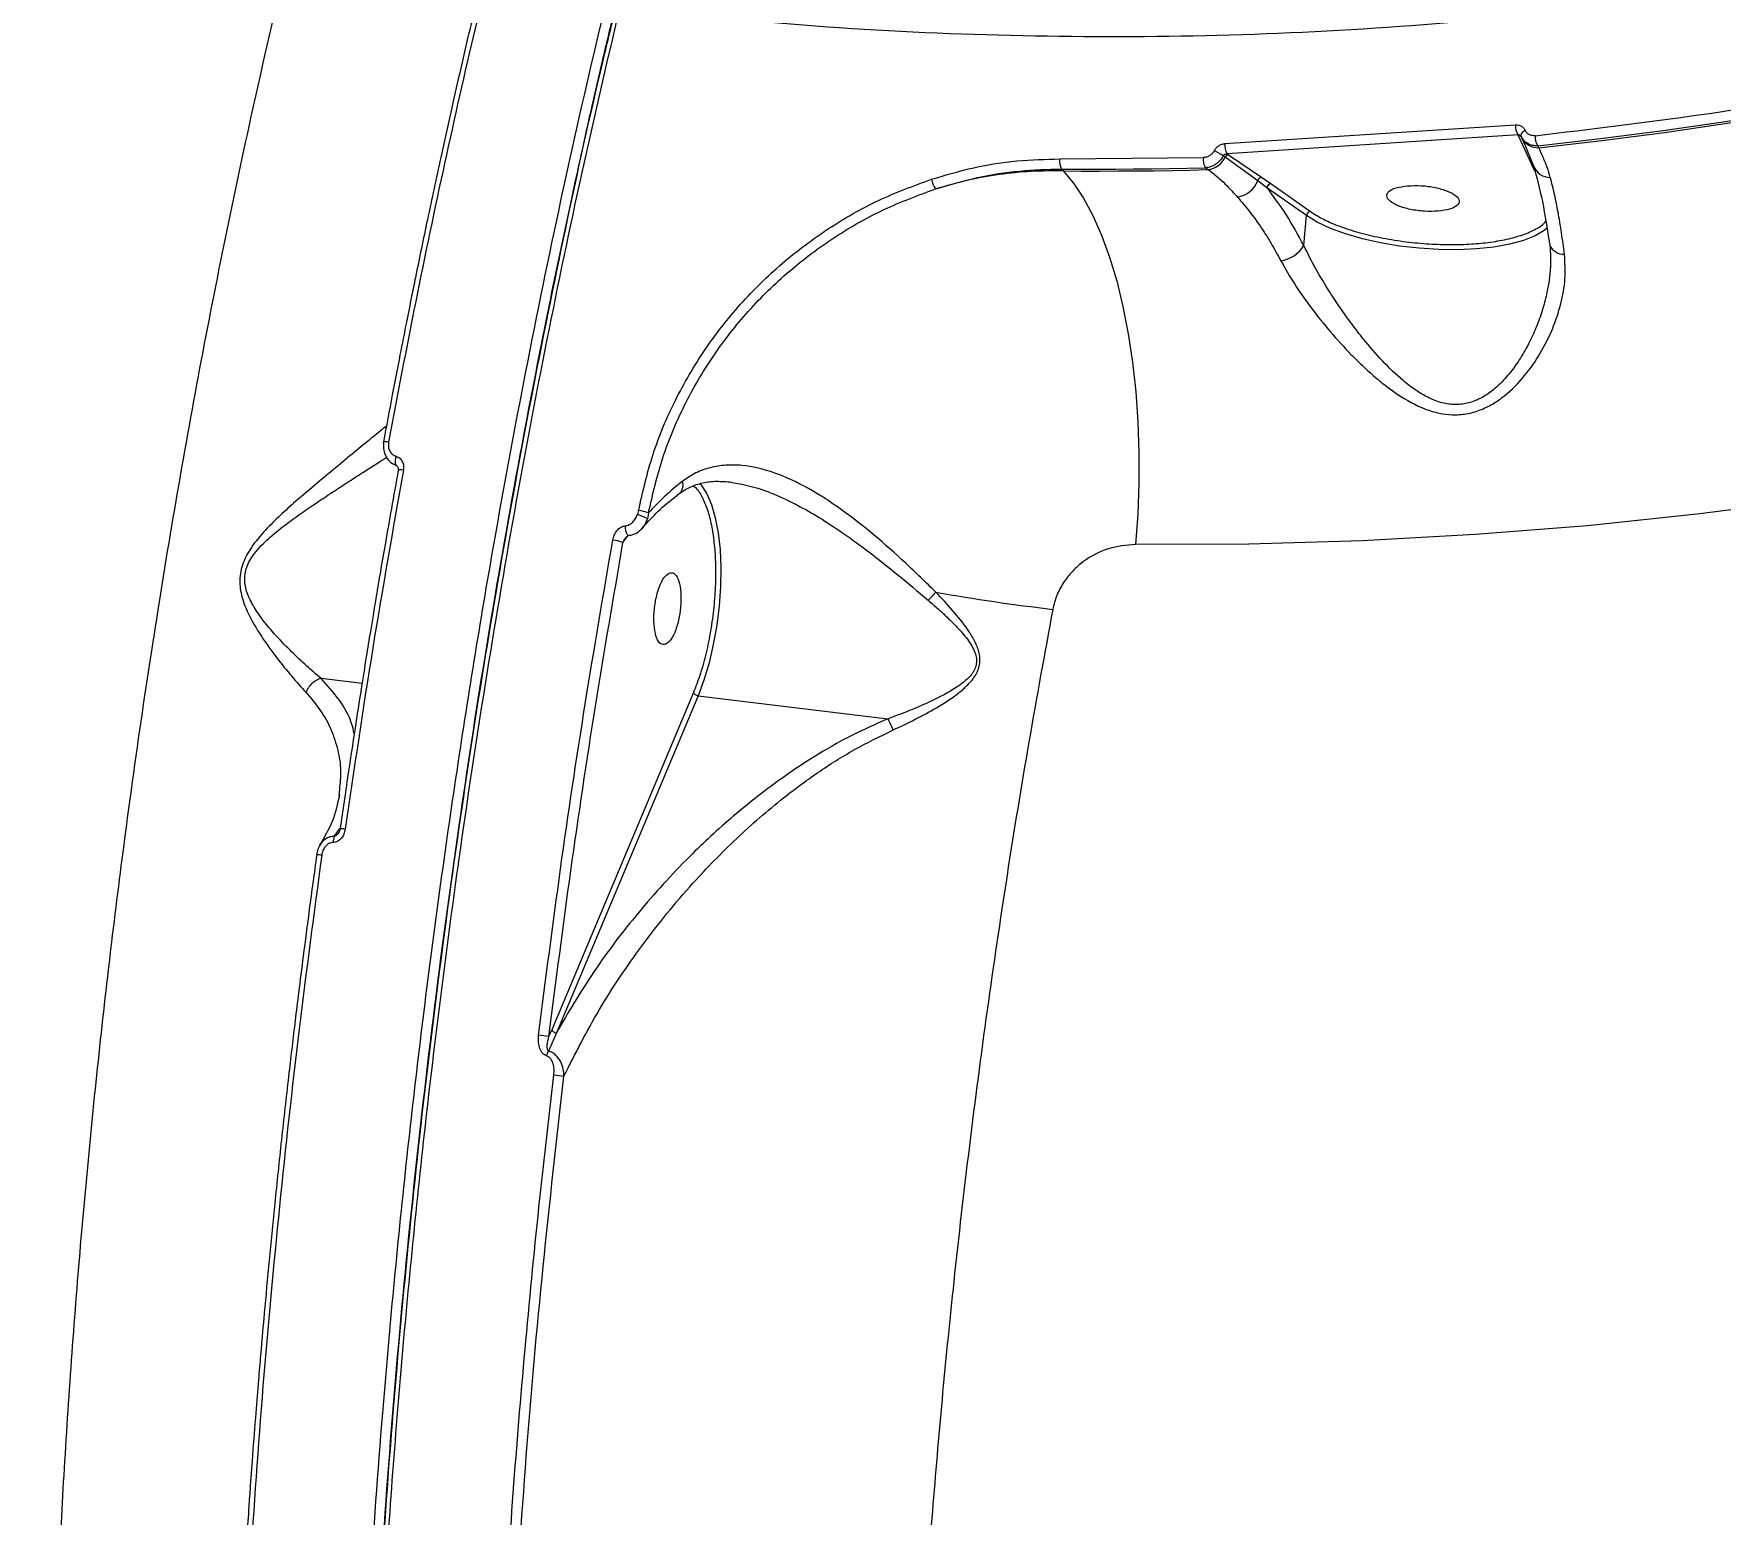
# Model space of a CAD drawing. Header units: millimetres. Extents: x -7083 to 7374, y -8368 to 7509.
# Drawn here: x 1857.5 to 2066.3, y -2356.2 to -2172.9 of the extents above; entities that cross this region are included whole.
import ezdxf

# ---------------------------------------------------------------- set-up
doc = ezdxf.new("R2010")
doc.units = ezdxf.units.MM
for name, color, linetype in [('DIKOM_ОБЪЕКТ', 7, 'Continuous'), ('DIKOM_РАЗМЕР_ЗОНА', 7, 'Continuous'), ('DIKOM_РАЗМЕР_ОБЪЕКТА', 7, 'Continuous')]:
    doc.layers.add(name, color=color, linetype=linetype)
doc.styles.add('style1', font='arial.ttf', dxfattribs={"width": 0.8})
doc.dimstyles.new('1-50', dxfattribs={"dimtxt": 300, "dimasz": 200, "dimexe": 100, "dimexo": 0, "dimgap": 100, "dimtad": 1, "dimtxsty": 'style1', "dimcen": 200, "dimclrd": 7, "dimclre": 7, "dimclrt": 7, "dimadec": 1, "dimazin": 2, "dimtfac": 1, "dimtmove": 0, "dimatfit": 2, "dimfxl": 0, "dimlwd": 25, "dimlwe": 18, "dimarcsym": 0})

# ---------------------------------------------------------------- blocks, each defined once
blk = doc.blocks.new('*D10')
at = {"layer": 'Defpoints', "color": 0, "transparency": 16777216}
for p in [(-5583.43, 647.96), (4593.55, 648.92), (4593.55, -5902.54)]:
    blk.add_point(p, dxfattribs=at)
at = {"layer": 'DIKOM_РАЗМЕР_ОБЪЕКТА', "color": 7, "lineweight": 18, "transparency": 16777216}
for p, q in [((-5583.43, 647.96), (-5583.43, -6002.54)), ((4593.55, 648.92), (4593.55, -6002.54))]:
    blk.add_line(p, q, dxfattribs=at)
at = {"layer": 'DIKOM_РАЗМЕР_ОБЪЕКТА', "color": 7, "lineweight": 25, "transparency": 16777216}
blk.add_line((-5383.43, -5902.54), (4393.55, -5902.54), dxfattribs=at)
at = {"layer": 'DIKOM_РАЗМЕР_ОБЪЕКТА', "color": 7, "transparency": 16777216}
for points in [[(-5383.43, -5869.2), (-5383.43, -5935.87), (-5583.43, -5902.54)], [(4393.55, -5869.2), (4393.55, -5935.87), (4593.55, -5902.54)]]:
    blk.add_solid(points, dxfattribs=at)
at = {"layer": 'DIKOM_РАЗМЕР_ОБЪЕКТА', "color": 7, "transparency": 16777216, "insert": (-226.13, -5649.37), "char_height": 300, "attachment_point": 5, "style": 'style1'}
blk.add_mtext('10150', dxfattribs=at)
blk = doc.blocks.new('*D11')
at = {"layer": 'Defpoints', "color": 0, "transparency": 16777216}
for p in [(-321.71, 5509.06), (-348.71, -4811.52), (5568.58, -4811.52)]:
    blk.add_point(p, dxfattribs=at)
at = {"layer": 'DIKOM_РАЗМЕР_ОБЪЕКТА', "color": 7, "lineweight": 18, "transparency": 16777216}
for p, q in [((-321.71, 5509.06), (5668.58, 5509.06)), ((-348.71, -4811.52), (5668.58, -4811.52))]:
    blk.add_line(p, q, dxfattribs=at)
at = {"layer": 'DIKOM_РАЗМЕР_ОБЪЕКТА', "color": 7, "lineweight": 25, "transparency": 16777216}
blk.add_line((5568.58, 5309.06), (5568.58, -4611.52), dxfattribs=at)
at = {"layer": 'DIKOM_РАЗМЕР_ОБЪЕКТА', "color": 7, "transparency": 16777216}
for points in [[(5535.25, 5309.06), (5601.91, 5309.06), (5568.58, 5509.06)], [(5535.25, -4611.52), (5601.91, -4611.52), (5568.58, -4811.52)]]:
    blk.add_solid(points, dxfattribs=at)
at = {"layer": 'DIKOM_РАЗМЕР_ОБЪЕКТА', "color": 7, "transparency": 16777216, "insert": (5315.31, 775.23), "char_height": 300, "attachment_point": 5, "rotation": 90, "style": 'style1'}
blk.add_mtext('10300', dxfattribs=at)
blk = doc.blocks.new('*D12')
at = {"layer": 'Defpoints', "color": 0, "transparency": 16777216}
for p in [(-621.71, 7509.06), (-373.6, -6811.53), (7273.89, -6811.53)]:
    blk.add_point(p, dxfattribs=at)
at = {"layer": 'DIKOM_РАЗМЕР_ЗОНА', "color": 7, "lineweight": 18, "transparency": 16777216}
for p, q in [((-621.71, 7509.06), (7373.89, 7509.06)), ((-373.6, -6811.53), (7373.89, -6811.53))]:
    blk.add_line(p, q, dxfattribs=at)
at = {"layer": 'DIKOM_РАЗМЕР_ЗОНА', "color": 7, "lineweight": 25, "transparency": 16777216}
blk.add_line((7273.89, 7309.06), (7273.89, -6611.53), dxfattribs=at)
at = {"layer": 'DIKOM_РАЗМЕР_ЗОНА', "color": 7, "transparency": 16777216}
for points in [[(7240.56, 7309.06), (7307.22, 7309.06), (7273.89, 7509.06)], [(7240.56, -6611.53), (7307.22, -6611.53), (7273.89, -6811.53)]]:
    blk.add_solid(points, dxfattribs=at)
at = {"layer": 'DIKOM_РАЗМЕР_ЗОНА', "color": 7, "transparency": 16777216, "insert": (7020.62, 1288.25), "char_height": 300, "attachment_point": 5, "rotation": 90, "style": 'style1'}
blk.add_mtext('14300', dxfattribs=at)
blk = doc.blocks.new('*D13')
at = {"layer": 'Defpoints', "color": 0, "transparency": 16777216}
for p in [(6593.53, 996.24), (-7083.43, 647.96), (6593.53, -8268.31)]:
    blk.add_point(p, dxfattribs=at)
at = {"layer": 'DIKOM_РАЗМЕР_ЗОНА', "color": 7, "lineweight": 18, "transparency": 16777216}
for p, q in [((6593.53, 996.24), (6593.53, -8368.31)), ((-7083.43, 647.96), (-7083.43, -8368.31))]:
    blk.add_line(p, q, dxfattribs=at)
at = {"layer": 'DIKOM_РАЗМЕР_ЗОНА', "color": 7, "lineweight": 25, "transparency": 16777216}
blk.add_line((-6883.43, -8268.31), (6393.53, -8268.31), dxfattribs=at)
at = {"layer": 'DIKOM_РАЗМЕР_ЗОНА', "color": 7, "transparency": 16777216}
for points in [[(-6883.43, -8234.97), (-6883.43, -8301.64), (-7083.43, -8268.31)], [(6393.53, -8234.97), (6393.53, -8301.64), (6593.53, -8268.31)]]:
    blk.add_solid(points, dxfattribs=at)
at = {"layer": 'DIKOM_РАЗМЕР_ЗОНА', "color": 7, "transparency": 16777216, "insert": (322.1, -8015.03), "char_height": 300, "attachment_point": 5, "style": 'style1'}
blk.add_mtext('13650', dxfattribs=at)

msp = doc.modelspace()

# ---------------------------------------------------------------- linework, layer by layer
at = {"layer": 'DIKOM_ОБЪЕКТ', "color": 7, "linetype": 'Continuous', "lineweight": 15}
for p, q in [((2004.945, -2186.466), (2040.925, -2184.14)), ((2041.237, -2185.39), (2005.229, -2187.718)), ((2041.26, -2185.435), (2041.237, -2185.39)), ((2042.644, -2188.45), (2041.26, -2185.435)), ((2041.57, -2185.496), (2041.579, -2185.474)), ((2041.79, -2185.836), (2041.6, -2185.549)), ((2041.631, -2185.613), (2041.704, -2185.761)), ((2041.672, -2185.693), (2042.122, -2186.691)), ((2004.993, -2188.149), (2004.743, -2187.972)), ((2005.229, -2187.718), (2005.407, -2187.843)), ((2005.407, -2187.843), (2009.471, -2190.623)), ((2041.837, -2185.989), (2043.196, -2189.34)), ((2043.809, -2186.974), (2043.687, -2186.728)), ((1984.498, -2188.357), (2002.277, -2188.201)), ((1984.712, -2189.607), (1984.91, -2189.84)), ((2002.531, -2189.451), (2002.853, -2189.681)), ((2009.015, -2191.068), (2004.993, -2188.149)), ((2043.011, -2189.264), (2042.644, -2188.45)), ((2043.321, -2189.881), (2043.011, -2189.264)), ((2010.153, -2191.927), (2009.015, -2191.068)), ((2009.471, -2190.623), (2010.63, -2191.41)), ((2015.045, -2195.381), (2010.153, -2191.927)), ((2010.63, -2191.41), (2015.522, -2194.864)), ((2014.713, -2199.079), (2015.045, -2195.381)), ((2045.214, -2202.067), (2045.194, -2202.278)), ((2045.246, -2201.718), (2045.214, -2202.067)), ((1932.354, -2231.891), (1932.218, -2232.383)), ((1932.869, -2234.018), (1933.093, -2233.755)), ((1933.583, -2232.193), (1933.457, -2232.896)), ((1930.43, -2235.858), (1931.075, -2234.985)), ((1898.123, -2253.284), (1893.057, -2252.67)), ((1939.156, -2254.425), (1921.615, -2296.168)), ((1939.72, -2254.808), (1922.179, -2296.551)), ((1939.72, -2254.808), (1963.231, -2257.662)), ((1895.323, -2266.4), (1895.268, -2267.248)), ((1894.711, -2272.205), (1895.384, -2271.269)), ((1922.179, -2296.551), (1921.196, -2298.805)), ((1921.266, -2297.001), (1921.615, -2296.168))]:
    msp.add_line(p, q, dxfattribs=at)
at = {"layer": 'DIKOM_ОБЪЕКТ', "color": 7, "linetype": 'Continuous', "lineweight": 15, "flags": 128}
for points in [[(2043.687, -2186.728), (2051.444, -2185.84), (2059.182, -2184.834), (2066.897, -2183.71), (2074.59, -2182.469), (2082.258, -2181.11), (2089.9, -2179.634), (2097.514, -2178.042), (2105.099, -2176.333)], [(2043.809, -2186.974), (2051.606, -2186.083), (2059.382, -2185.074), (2067.137, -2183.945), (2074.869, -2182.698), (2082.575, -2181.332), (2090.256, -2179.848), (2097.908, -2178.246), (2105.531, -2176.526)], [(2042.111, -2184.815), (2041.975, -2184.903), (2041.854, -2184.998), (2041.752, -2185.097), (2041.672, -2185.197), (2041.615, -2185.295), (2041.584, -2185.387), (2041.579, -2185.473), (2041.6, -2185.549)], [(1984.712, -2189.607), (1986.941, -2189.621), (1989.17, -2189.625), (1991.399, -2189.62), (1993.627, -2189.605), (1995.854, -2189.581), (1998.08, -2189.547), (2000.306, -2189.504), (2002.531, -2189.451)], [(1984.91, -2189.84), (1987.155, -2189.854), (1989.4, -2189.858), (1991.644, -2189.853), (1993.887, -2189.838), (1996.13, -2189.813), (1998.372, -2189.779), (2000.613, -2189.735), (2002.853, -2189.681)], [(1984.91, -2189.84), (1986.208, -2191.356), (1987.444, -2193.199), (1988.606, -2195.353), (1989.684, -2197.799), (1990.668, -2200.512), (1991.549, -2203.47), (1992.319, -2206.645), (1992.97, -2210.008), (1993.498, -2213.529), (1993.897, -2217.174), (1994.164, -2220.912), (1994.295, -2224.708), (1994.291, -2228.527), (1994.15, -2232.334), (1993.875, -2236.096)], [(2044.896, -2196.873), (2044.477, -2197.21), (2043.341, -2197.871), (2041.9, -2198.442), (2040.185, -2198.909), (2038.234, -2199.263), (2036.09, -2199.495), (2033.8, -2199.601), (2031.414, -2199.578), (2028.984, -2199.427), (2026.563, -2199.152), (2024.204, -2198.757), (2021.96, -2198.252), (2019.878, -2197.647), (2018.006, -2196.957), (2016.383, -2196.196), (2015.045, -2195.381)], [(2185.231, -2203.705), (2172.13, -2208.243), (2158.913, -2212.445), (2145.585, -2216.31), (2132.155, -2219.836), (2118.631, -2223.021), (2105.018, -2225.862), (2091.326, -2228.359), (2077.561, -2230.51), (2063.732, -2232.313), (2049.844, -2233.769), (2035.907, -2234.875), (2021.929, -2235.632), (2007.915, -2236.039), (1993.875, -2236.096)], [(1901.406, -2223.417), (1901.239, -2223.4), (1901.089, -2223.391), (1900.962, -2223.39), (1900.861, -2223.397), (1900.791, -2223.413), (1900.754, -2223.437), (1900.75, -2223.467), (1900.782, -2223.503)], [(1902.342, -2225.171), (1902.275, -2225.405), (1902.231, -2225.636), (1902.213, -2225.853), (1902.222, -2226.042), (1902.257, -2226.192), (1902.316, -2226.295), (1902.362, -2226.331)], [(1903.252, -2226.872), (1903.077, -2226.854), (1902.921, -2226.844), (1902.791, -2226.844), (1902.691, -2226.853), (1902.625, -2226.87), (1902.596, -2226.895), (1902.597, -2226.914)], [(1939.886, -2228.517), (1940.13, -2228.787), (1940.806, -2229.817), (1941.386, -2231.156), (1941.858, -2232.776), (1942.212, -2234.642), (1942.439, -2236.713), (1942.536, -2238.943), (1942.499, -2241.285), (1942.329, -2243.688), (1942.031, -2246.1), (1941.611, -2248.468), (1941.078, -2250.741), (1940.443, -2252.87), (1939.72, -2254.808)], [(1930.707, -2233.781), (1930.716, -2234.065), (1930.752, -2234.341), (1930.812, -2234.589), (1930.89, -2234.787), (1930.981, -2234.92), (1931.076, -2234.977), (1931.109, -2234.978)], [(1933.049, -2233.805), (1932.889, -2233.95), (1932.796, -2234.017)], [(1893.136, -2274.556), (1892.969, -2274.537), (1892.82, -2274.522), (1892.695, -2274.511), (1892.597, -2274.505), (1892.53, -2274.504), (1892.497, -2274.508), (1892.498, -2274.517), (1892.502, -2274.519)]]:
    msp.add_lwpolyline(points, dxfattribs=at)
at = {"layer": 'DIKOM_ОБЪЕКТ', "color": 7, "linetype": 'Continuous', "lineweight": 15}
for centre, radius, start, end in [((2042.64, -2184.376), 1.731, 172.15505, 215.87533), ((2041.263, -2185.889), 0.453, 27.32061, 90.41981), ((2043.713, -2184.708), 2.268, 207.64574, 272.42688), ((2045.121, -2185.66), 1.788, 174.36459, 216.67629), ((2000.839, -2193.465), 6.739, 54.59881, 65.50689), ((2006.75, -2186.715), 1.822, 172.12798, 213.4004), ((2005.495, -2188.396), 0.56, 99.10938, 153.82325), ((1986.216, -2188.707), 1.753, 168.49862, 210.91033), ((2004.014, -2188.499), 1.762, 170.25891, 212.67771), ((2002.493, -2186.918), 2.786, 277.41722, 333.78519), ((2045.178, -2188.491), 2.15, 200.8012, 271.38584), ((1971.342, -2190.401), 2.774, 189.78927, 217.05451), ((2006.011, -2189.889), 3.227, 278.68278, 338.5754), ((2009.582, -2191.193), 0.58, 100.97941, 167.56323), ((2010.728, -2191.98), 0.578, 99.78687, 174.83259), ((2015.62, -2195.433), 0.578, 99.78687, 174.83259), ((2011.335, -2197.059), 3.936, 277.6854, 329.11861), ((2046.881, -2198.271), 1.886, 203.85097, 273.09242), ((1931.887, -2236.45), 4.583, 68.27496, 84.15184), ((1929.981, -2239.537), 7.496, 62.37591, 72.64191), ((1931.914, -2232.75), 1.549, 319.62367, 354.57571), ((1928.775, -2239.921), 4.387, 67.8344, 84.90222), ((1985.616, -2258.313), 23.159, 135.24508, 138.63812), ((2013.518, -1989.309), 256.56, 260.04612, 263.31046), ((1895.608, -2273.071), 1.793, 76.03308, 96.76745), ((1896.227, -2272.92), 1.676, 154.73762, 182.12922), ((1922.231, -2295.868), 0.685, 205.93741, 265.64311), ((1903.615, -2432.886), 137.027, 82.59904, 83.14007), ((1923.345, -2299.989), 2.454, 151.14853, 166.13437), ((1934.875, -2196.014), 106.548, 262.98974, 263.66807)]:
    msp.add_arc(centre, radius, start, end, dxfattribs=at)
for points, knots in [([(1967.942, -2044.189), (1965.699, -2049.747), (1961.208, -2060.871), (1954.776, -2078.454), (1948.583, -2096.655), (1942.669, -2115.495), (1937.045, -2134.907), (1931.73, -2154.846), (1926.739, -2175.258), (1922.088, -2196.091), (1917.792, -2217.287), (1914.308, -2236.366), (1911.503, -2253.228), (1909.262, -2267.834), (1907.18, -2282.651), (1905.266, -2297.661), (1903.527, -2312.847), (1901.973, -2328.188), (1900.425, -2345.761), (1899.002, -2365.574), (1897.846, -2387.583), (1897.125, -2409.679), (1896.859, -2431.786), (1897.021, -2448.915), (1897.321, -2461.167), (1897.561, -2468.63), (1897.861, -2476.066), (1898.219, -2483.47), (1898.636, -2490.84), (1899.114, -2498.171), (1899.969, -2509.75), (1901.389, -2525.409), (1903.586, -2544.203), (1906.14, -2561.964), (1909.012, -2578.69), (1912.284, -2594.883), (1915.96, -2610.484), (1920.037, -2625.43), (1924.516, -2639.659), (1929.394, -2653.109), (1934.666, -2665.717), (1940.326, -2677.422), (1946.366, -2688.165), (1952.777, -2697.884), (1959.547, -2706.529), (1966.667, -2714.013), (1974.102, -2720.4), (1979.288, -2723.584), (1981.892, -2725.182)], [0, 0, 0, 0, 0.0248239, 0.0496902, 0.074599, 0.0995502, 0.1245438, 0.1495798, 0.1746582, 0.1997791, 0.2249424, 0.2501481, 0.2668666, 0.2837596, 0.3008272, 0.3180694, 0.3354861, 0.3530774, 0.3708432, 0.3960072, 0.4215132, 0.4473613, 0.4735514, 0.5000836, 0.5092169, 0.5183856, 0.5275897, 0.5368291, 0.5461038, 0.5554139, 0.5647593, 0.5906387, 0.6167852, 0.6407872, 0.66501, 0.6894536, 0.714118, 0.7390032, 0.7641093, 0.7894361, 0.8149838, 0.8407523, 0.8667415, 0.8929516, 0.9193825, 0.9460342, 0.9729067, 1, 1, 1, 1]), ([(1918.178, -2664.572), (1916.483, -2662.576), (1913.101, -2658.592), (1908.258, -2651.739), (1903.607, -2644.288), (1899.169, -2636.197), (1895.316, -2628.265), (1891.995, -2620.686), (1889.155, -2613.624), (1886.444, -2606.285), (1883.864, -2598.682), (1881.414, -2590.828), (1879.096, -2582.734), (1876.283, -2572.028), (1873.138, -2558.448), (1869.873, -2541.7), (1867.07, -2524.416), (1865.052, -2509.169), (1863.621, -2496.253), (1862.623, -2485.842), (1861.766, -2475.338), (1861.048, -2464.756), (1860.465, -2454.11), (1860.016, -2443.411), (1859.669, -2431.707), (1859.464, -2418.986), (1859.445, -2405.247), (1859.62, -2391.509), (1859.985, -2377.795), (1860.532, -2364.126), (1861.268, -2350.266), (1862.199, -2336.227), (1863.331, -2322.025), (1864.637, -2307.938), (1866.113, -2293.985), (1867.749, -2280.184), (1869.696, -2265.351), (1872.001, -2249.525), (1874.711, -2232.764), (1877.638, -2216.3), (1880.769, -2200.16), (1884.421, -2182.815), (1888.661, -2164.346), (1893.571, -2144.897), (1898.758, -2125.975), (1902.458, -2113.858), (1904.304, -2107.811)], [0, 0, 0, 0, 0.0251762, 0.0502458, 0.075209, 0.100066, 0.1248168, 0.1429873, 0.1610638, 0.1790464, 0.1969351, 0.21473, 0.2324311, 0.2500384, 0.282696, 0.3149379, 0.3467642, 0.378175, 0.3959391, 0.4135675, 0.4310603, 0.4484175, 0.4656392, 0.4827252, 0.4996757, 0.521074, 0.5422607, 0.5632358, 0.5839991, 0.6045509, 0.624891, 0.6461777, 0.6672639, 0.6881494, 0.7088341, 0.7293181, 0.7496013, 0.7750478, 0.8002652, 0.8252533, 0.8500121, 0.8745413, 0.9060952, 0.9375232, 0.968825, 1, 1, 1, 1]), ([(1915.438, -2155.954), (1914.936, -2157.962), (1914.036, -2161.563), (1912.868, -2166.381), (1911.972, -2170.143), (1911.234, -2173.281), (1909.863, -2179.193), (1908.174, -2186.721), (1906.253, -2195.677), (1905.063, -2201.413), (1904.205, -2205.642), (1903.565, -2208.841), (1902.765, -2212.91), (1901.81, -2217.863), (1901.138, -2221.47), (1900.775, -2223.42)], [0, 0, 0, 0, 0.0917658, 0.1646132, 0.2185983, 0.2618814, 0.3060527, 0.4843729, 0.5980579, 0.7029304, 0.7372016, 0.7838697, 0.8432053, 0.9152351, 1, 1, 1, 1]), ([(1916.086, -2155.88), (1914.747, -2161.304), (1912.059, -2172.199), (1908.296, -2188.937), (1904.703, -2206.007), (1902.508, -2217.598), (1901.406, -2223.417)], [0, 0, 0, 0, 0.2468835, 0.4958447, 0.7468836, 1, 1, 1, 1]), ([(1929.412, -2169.68), (1928.891, -2171.868), (1927.918, -2175.956), (1926.6, -2181.692), (1925.504, -2186.563), (1924.619, -2190.582), (1923.21, -2197.078), (1920.545, -2209.822), (1916.959, -2228.462), (1913.25, -2249.989), (1909.899, -2271.803), (1906.829, -2294.706), (1904.116, -2318.643), (1901.898, -2342.57), (1900.184, -2366.399), (1898.978, -2390.048), (1898.282, -2413.451), (1898.102, -2436.543), (1898.436, -2459.245), (1899.284, -2481.473), (1900.643, -2503.145), (1902.507, -2524.191), (1904.872, -2544.551), (1907.731, -2564.171), (1911.074, -2582.977), (1914.891, -2600.902), (1919.165, -2617.879), (1923.885, -2633.86), (1929.036, -2648.794), (1934.606, -2662.646), (1940.574, -2675.359), (1946.922, -2686.889), (1953.623, -2697.196), (1960.663, -2706.246), (1967.396, -2713.364), (1973.724, -2718.874), (1979.565, -2723.091), (1984.873, -2726.157), (1989.545, -2728.355), (1992.228, -2729.325), (1993.551, -2729.803)], [0, 0, 0, 0, 0.0092598, 0.0172977, 0.0240957, 0.029639, 0.0340469, 0.051097, 0.0822953, 0.1101523, 0.1380087, 0.1696628, 0.2013474, 0.2330522, 0.2647064, 0.2963609, 0.3280156, 0.3596705, 0.3913692, 0.4230611, 0.4547169, 0.4863731, 0.5180295, 0.549687, 0.5814007, 0.6130834, 0.6447423, 0.6764024, 0.7080638, 0.7397276, 0.7714562, 0.803137, 0.8348049, 0.8664753, 0.8981479, 0.9218006, 0.9454821, 0.9691872, 0.9848034, 1, 1, 1, 1]), ([(1929.463, -2169.9), (1928.948, -2171.989), (1926.763, -2180.862), (1923.26, -2196.902), (1918.984, -2217.92), (1915.112, -2239.178), (1911.618, -2260.593), (1908.509, -2282.186), (1905.788, -2303.925), (1903.467, -2325.76), (1901.563, -2347.543), (1900.081, -2369.183), (1899.021, -2390.628), (1898.382, -2411.887), (1898.167, -2432.938), (1898.38, -2453.71), (1899.022, -2474.096), (1900.086, -2493.998), (1901.567, -2513.356), (1903.46, -2532.158), (1905.766, -2550.406), (1908.485, -2568.071), (1911.61, -2585.072), (1915.119, -2601.296), (1918.997, -2616.698), (1923.241, -2631.268), (1927.842, -2644.993), (1932.799, -2657.843), (1938.096, -2669.777), (1943.71, -2680.736), (1949.608, -2690.662), (1955.765, -2699.535), (1962.181, -2707.366), (1968.859, -2714.132), (1975.781, -2719.921), (1980.583, -2722.85), (1982.991, -2724.319)], [0, 0, 0, 0, 0.0092884, 0.0394577, 0.0695441, 0.0994905, 0.1294235, 0.1593366, 0.1893941, 0.2195641, 0.2497442, 0.2797043, 0.3096446, 0.3396262, 0.3696617, 0.3998398, 0.4300056, 0.4600218, 0.4899751, 0.5198793, 0.5498043, 0.5799324, 0.6101197, 0.6402049, 0.6701322, 0.7000803, 0.7300946, 0.7600888, 0.7902151, 0.8203769, 0.8503551, 0.880182, 0.9099892, 0.9398698, 0.9698474, 1, 1, 1, 1]), ([(1998.287, -2731.059), (1996.784, -2730.711), (1992.635, -2729.75), (1986.058, -2726.82), (1978.587, -2722.429), (1971.408, -2716.851), (1964.525, -2710.203), (1957.955, -2702.516), (1951.707, -2693.844), (1945.792, -2684.237), (1940.217, -2673.747), (1934.989, -2662.427), (1930.114, -2650.333), (1925.595, -2637.517), (1921.434, -2624.034), (1917.633, -2609.939), (1914.191, -2595.287), (1911.647, -2582.787), (1909.823, -2572.772), (1908.582, -2565.443), (1907.419, -2558.03), (1906.333, -2550.539), (1905.323, -2542.975), (1904.389, -2535.344), (1903.294, -2525.536), (1902.123, -2513.47), (1900.986, -2499.059), (1899.983, -2482.784), (1899.213, -2464.602), (1898.788, -2444.495), (1898.769, -2424.338), (1899.138, -2404.196), (1899.825, -2385.585), (1900.728, -2368.51), (1901.766, -2352.936), (1903.018, -2337.329), (1904.482, -2321.709), (1906.155, -2306.099), (1908.035, -2290.521), (1910.394, -2272.931), (1913.333, -2253.384), (1916.96, -2231.978), (1920.961, -2210.841), (1925.292, -2189.994), (1928.47, -2176.402), (1930.058, -2169.612)], [0, 0, 0, 0, 0.0167735, 0.0463059, 0.0755867, 0.104616, 0.1333938, 0.1619202, 0.190195, 0.2182182, 0.24599, 0.2735103, 0.3007791, 0.3277963, 0.354562, 0.3810762, 0.4073389, 0.4333501, 0.4454217, 0.4574314, 0.4693792, 0.481265, 0.4930889, 0.5048509, 0.516551, 0.5378393, 0.5589195, 0.5797915, 0.6079166, 0.6356547, 0.6630059, 0.6899701, 0.7165474, 0.7369524, 0.7573331, 0.7776895, 0.7980216, 0.8183295, 0.8386131, 0.8588724, 0.8871931, 0.9154662, 0.9436917, 0.9718696, 1, 1, 1, 1]), ([(2040.925, -2184.14), (2041.051, -2184.14), (2041.303, -2184.142), (2041.643, -2184.278), (2041.931, -2184.497), (2042.051, -2184.709), (2042.111, -2184.815)], [0, 0, 0, 0, 0.2504764, 0.5005809, 0.7505156, 1, 1, 1, 1]), ([(2041.237, -2185.39), (2041.276, -2185.383), (2041.351, -2185.369), (2041.454, -2185.394), (2041.543, -2185.45), (2041.581, -2185.517), (2041.6, -2185.549)], [0, 0, 0, 0, 0.2647219, 0.5211879, 0.7660517, 1, 1, 1, 1]), ([(2043.687, -2186.728), (2043.465, -2186.726), (2043.022, -2186.723), (2042.426, -2186.481), (2041.997, -2186.179), (2041.839, -2185.917), (2041.79, -2185.836)], [0, 0, 0, 0, 0.2889101, 0.5780252, 0.8682627, 1, 1, 1, 1]), ([(2043.342, -2185.484), (2043.211, -2185.488), (2042.951, -2185.494), (2042.597, -2185.363), (2042.297, -2185.141), (2042.173, -2184.924), (2042.111, -2184.815)], [0, 0, 0, 0, 0.2507203, 0.5007149, 0.7505403, 1, 1, 1, 1]), ([(2003.633, -2187.333), (2003.555, -2187.454), (2003.4, -2187.696), (2003.062, -2187.97), (2002.679, -2188.157), (2002.411, -2188.186), (2002.277, -2188.201)], [0, 0, 0, 0, 0.2507096, 0.500662, 0.7504614, 1, 1, 1, 1]), ([(2004.743, -2187.972), (2004.615, -2188.175), (2004.359, -2188.581), (2003.806, -2189.043), (2003.182, -2189.365), (2002.748, -2189.422), (2002.531, -2189.451)], [0, 0, 0, 0, 0.2512753, 0.5014618, 0.7510631, 1, 1, 1, 1]), ([(2003.633, -2187.333), (2003.708, -2187.214), (2003.858, -2186.978), (2004.185, -2186.709), (2004.555, -2186.52), (2004.815, -2186.484), (2004.945, -2186.466)], [0, 0, 0, 0, 0.2504933, 0.5005423, 0.7504401, 1, 1, 1, 1]), ([(2004.743, -2187.972), (2004.77, -2187.934), (2004.824, -2187.857), (2004.944, -2187.775), (2005.082, -2187.724), (2005.18, -2187.72), (2005.229, -2187.718)], [0, 0, 0, 0, 0.2438564, 0.4914421, 0.7434148, 1, 1, 1, 1]), ([(2045.23, -2190.641), (2045.104, -2190.228), (2044.809, -2189.257), (2044.287, -2188.026), (2043.955, -2187.296), (2043.809, -2186.974)], [0, 0, 0, 0, 0.2924979, 0.6878074, 1, 1, 1, 1]), ([(1968.608, -2190.872), (1970.36, -2190.36), (1973.866, -2189.334), (1979.208, -2188.49), (1982.735, -2188.402), (1984.498, -2188.357)], [0, 0, 0, 0, 0.3332525, 0.6667689, 1, 1, 1, 1]), ([(1969.128, -2192.072), (1970.85, -2191.569), (1974.285, -2190.567), (1979.524, -2189.74), (1982.979, -2189.652), (1984.712, -2189.607)], [0, 0, 0, 0, 0.3340172, 0.6659829, 1, 1, 1, 1]), ([(1984.91, -2189.84), (1983.59, -2189.839), (1980.96, -2189.838), (1976.992, -2190.261), (1973.036, -2190.961), (1970.433, -2191.701), (1969.128, -2192.072)], [0, 0, 0, 0, 0.2511961, 0.5004353, 0.7494612, 1, 1, 1, 1]), ([(2002.853, -2189.681), (2003.077, -2189.845), (2003.566, -2190.201), (2004.351, -2190.869), (2005.103, -2191.587), (2005.83, -2192.345), (2006.263, -2192.821), (2006.498, -2193.079)], [0, 0, 0, 0, 0.1767863, 0.3846307, 0.6416753, 0.8051907, 1, 1, 1, 1]), ([(2043.166, -2189.249), (2043.54, -2190.638), (2044.289, -2193.423), (2044.866, -2197.155), (2045.155, -2199.026)], [0, 0, 0, 0, 0.4985217, 1, 1, 1, 1]), ([(1932.354, -2231.891), (1932.889, -2229.544), (1933.954, -2224.873), (1936.775, -2218.205), (1940.409, -2211.955), (1944.868, -2206.253), (1950.038, -2201.181), (1955.796, -2196.874), (1962.015, -2193.311), (1966.407, -2191.686), (1968.608, -2190.872)], [0, 0, 0, 0, 0.1259317, 0.2506947, 0.3753584, 0.5006655, 0.6250675, 0.7504796, 0.8749985, 1, 1, 1, 1]), ([(1933.583, -2232.193), (1934.108, -2229.894), (1935.152, -2225.32), (1937.92, -2218.792), (1941.486, -2212.675), (1945.861, -2207.098), (1950.932, -2202.14), (1956.577, -2197.933), (1962.671, -2194.453), (1966.972, -2192.867), (1969.128, -2192.072)], [0, 0, 0, 0, 0.1259405, 0.2507035, 0.3753698, 0.5006757, 0.6250759, 0.7504864, 0.8750021, 1, 1, 1, 1]), ([(2014.713, -2199.079), (2013.994, -2197.757), (2012.561, -2195.119), (2010.954, -2192.99), (2010.153, -2191.927)], [0, 0, 0, 0, 0.5013551, 1, 1, 1, 1]), ([(2046.983, -2200.154), (2046.865, -2199.264), (2046.622, -2197.424), (2046.207, -2194.983), (2045.746, -2192.662), (2045.409, -2191.342), (2045.23, -2190.641)], [0, 0, 0, 0, 0.242581, 0.5016301, 0.7354752, 1, 1, 1, 1]), ([(2006.498, -2193.079), (2007.017, -2193.68), (2007.971, -2194.786), (2009.357, -2196.719), (2010.64, -2198.718), (2011.465, -2200.232), (2011.861, -2200.959)], [0, 0, 0, 0, 0.2715045, 0.4993527, 0.7596927, 1, 1, 1, 1]), ([(2015.522, -2194.864), (2015.989, -2195.163), (2016.946, -2195.776), (2018.885, -2196.626), (2021.192, -2197.401), (2023.817, -2198.051), (2026.626, -2198.542), (2029.483, -2198.854), (2032.248, -2198.984), (2034.859, -2198.946), (2037.319, -2198.749), (2039.612, -2198.384), (2041.669, -2197.847), (2043.316, -2197.143), (2044.321, -2196.537), (2044.601, -2196.151), (2044.655, -2196.076)], [0, 0, 0, 0, 0.0711571, 0.1457107, 0.222714, 0.3010032, 0.3792924, 0.4562957, 0.5308494, 0.6020064, 0.6731635, 0.7477171, 0.8247204, 0.9030097, 0.9812989, 1, 1, 1, 1]), ([(2011.861, -2200.959), (2012.408, -2201.925), (2013.502, -2203.859), (2015.616, -2206.833), (2017.957, -2209.76), (2020.096, -2212.116), (2021.902, -2213.906), (2023.32, -2215.2), (2024.777, -2216.403), (2026.877, -2217.927), (2029.1, -2219.164), (2031.424, -2219.866), (2033.125, -2220.085), (2034.85, -2219.971), (2036.533, -2219.499), (2038.116, -2218.721), (2040.031, -2217.384), (2042.093, -2215.285), (2044.052, -2212.454), (2045.562, -2209.432), (2046.592, -2206.327), (2047.165, -2203.188), (2047.044, -2201.167), (2046.983, -2200.154)], [0, 0, 0, 0, 0.0625464, 0.1251657, 0.187296, 0.249804, 0.2813355, 0.3121057, 0.3441762, 0.3746048, 0.4413068, 0.4713156, 0.4998737, 0.5309514, 0.5626947, 0.5929363, 0.6253971, 0.6880146, 0.7506769, 0.8129596, 0.8755926, 0.9376397, 1, 1, 1, 1]), ([(2045.194, -2202.278), (2045.173, -2202.536), (2045.109, -2203.325), (2044.855, -2204.762), (2044.392, -2206.672), (2043.701, -2208.714), (2042.795, -2210.801), (2041.734, -2212.747), (2040.482, -2214.585), (2039.167, -2216.097), (2037.77, -2217.304), (2036.344, -2218.176), (2034.764, -2218.717), (2033.089, -2218.825), (2031.711, -2218.549), (2030.645, -2218.155), (2029.642, -2217.681), (2028.401, -2216.918), (2026.551, -2215.489), (2024.401, -2213.39), (2022.326, -2210.977), (2020.606, -2208.75), (2019.226, -2206.822), (2017.717, -2204.544), (2016.135, -2201.945), (2015.187, -2200.034), (2014.713, -2199.079)], [0, 0, 0, 0, 0.0170493, 0.0521696, 0.0942696, 0.1425036, 0.1874975, 0.2353697, 0.2785725, 0.3231294, 0.3571324, 0.3909529, 0.4249423, 0.4588943, 0.4927729, 0.5093402, 0.5268569, 0.5585251, 0.5945751, 0.6620897, 0.7295553, 0.7745781, 0.8214861, 0.8645358, 0.932308, 1, 1, 1, 1]), ([(2045.155, -2199.026), (2045.207, -2199.521), (2045.31, -2200.51), (2045.252, -2201.57), (2045.223, -2202.1)], [0, 0, 0, 0, 0.5003056, 1, 1, 1, 1]), ([(1901.189, -2221.417), (1901.158, -2221.44), (1900.74, -2221.743), (1899.491, -2222.778), (1897.513, -2224.399), (1895.181, -2226.325), (1892.628, -2228.44), (1890.201, -2230.495), (1888.016, -2232.451), (1886.139, -2234.292), (1884.497, -2236.221), (1883.487, -2238.021), (1883.077, -2239.429), (1882.924, -2240.87), (1883.19, -2242.583), (1884.11, -2244.961), (1885.638, -2247.506), (1887.555, -2250.143), (1889.439, -2252.476), (1890.595, -2253.753), (1891.172, -2254.391)], [0, 0, 0, 0, 0.0059497, 0.0805671, 0.155906, 0.2312121, 0.3069132, 0.383257, 0.4341978, 0.4856253, 0.5378927, 0.5774844, 0.5974655, 0.6175807, 0.6572394, 0.6960454, 0.7732152, 0.8495267, 0.924835, 1, 1, 1, 1]), ([(1900.782, -2223.503), (1900.768, -2223.808), (1900.741, -2224.42), (1901.078, -2225.279), (1901.662, -2225.994), (1902.214, -2226.221), (1902.492, -2226.336)], [0, 0, 0, 0, 0.2459283, 0.4932293, 0.74424, 1, 1, 1, 1]), ([(1901.406, -2223.417), (1901.388, -2223.606), (1901.353, -2223.983), (1901.526, -2224.512), (1901.85, -2224.956), (1902.178, -2225.1), (1902.342, -2225.171)], [0, 0, 0, 0, 0.2501987, 0.5002427, 0.7500682, 1, 1, 1, 1]), ([(1893.045, -2252.67), (1892.458, -2252.172), (1891.286, -2251.179), (1889.41, -2249.407), (1887.498, -2247.437), (1886.015, -2245.696), (1885.034, -2244.302), (1884.496, -2243.418), (1884.065, -2242.539), (1883.767, -2241.688), (1883.601, -2240.845), (1883.589, -2239.974), (1883.765, -2239.094), (1884.114, -2238.254), (1884.894, -2236.987), (1886.331, -2235.498), (1888.299, -2233.886), (1890.285, -2232.439), (1892.382, -2230.997), (1894.393, -2229.66), (1896.346, -2228.386), (1898.006, -2227.312), (1899.483, -2226.365), (1900.518, -2225.706), (1901.033, -2225.388), (1901.165, -2225.307)], [0, 0, 0, 0, 0.0734449, 0.1465711, 0.2199048, 0.2935905, 0.3189829, 0.3435639, 0.3670454, 0.386593, 0.4040377, 0.4228677, 0.4411817, 0.4588134, 0.4782488, 0.5328549, 0.5893085, 0.6469582, 0.7014322, 0.7702626, 0.8261464, 0.8839269, 0.9341667, 0.9831502, 1, 1, 1, 1]), ([(1902.342, -2225.171), (1902.501, -2225.241), (1902.819, -2225.379), (1903.136, -2225.808), (1903.303, -2226.322), (1903.269, -2226.689), (1903.252, -2226.872)], [0, 0, 0, 0, 0.2499428, 0.4998023, 0.7497855, 1, 1, 1, 1]), ([(1902.617, -2226.874), (1902.328, -2228.473), (1901.785, -2231.468), (1901.047, -2235.671), (1900.426, -2239.273), (1899.918, -2242.271), (1899.506, -2244.739), (1899.094, -2247.239), (1898.601, -2250.269), (1897.965, -2254.256), (1897.207, -2259.133), (1896.334, -2264.906), (1895.736, -2269.059), (1895.415, -2271.284)], [0, 0, 0, 0, 0.1089503, 0.2041315, 0.2855694, 0.3532802, 0.4072734, 0.4524961, 0.5222955, 0.6119243, 0.7213954, 0.850737, 1, 1, 1, 1]), ([(1903.252, -2226.872), (1901.955, -2234.19), (1899.345, -2248.916), (1897.147, -2263.83), (1896.041, -2271.332)], [0, 0, 0, 0, 0.4969594, 1, 1, 1, 1]), ([(1902.362, -2226.331), (1902.403, -2226.349), (1902.494, -2226.388), (1902.57, -2226.511), (1902.618, -2226.682), (1902.603, -2226.824), (1902.595, -2226.898)], [0, 0, 0, 0, 0.1936806, 0.4282405, 0.7010555, 1, 1, 1, 1]), ([(1969.17, -2242.007), (1967.921, -2240.787), (1965.433, -2238.358), (1961.524, -2234.881), (1957.51, -2231.716), (1953.382, -2229.042), (1949.213, -2227.088), (1945.772, -2226.271), (1943.135, -2226.224), (1941.234, -2226.529), (1939.435, -2227.158), (1938.364, -2227.881), (1937.831, -2228.24)], [0, 0, 0, 0, 0.125255, 0.249459, 0.374676, 0.4991351, 0.6242764, 0.7492173, 0.811856, 0.8744644, 0.9375163, 1, 1, 1, 1]), ([(1933.094, -2233.754), (1933.72, -2233.074), (1934.967, -2231.716), (1936.585, -2230.428), (1937.393, -2229.785)], [0, 0, 0, 0, 0.5009772, 1, 1, 1, 1]), ([(1937.831, -2228.24), (1937.041, -2228.878), (1935.457, -2230.157), (1934.209, -2231.513), (1933.583, -2232.193)], [0, 0, 0, 0, 0.4984472, 1, 1, 1, 1]), ([(1937.233, -2229.908), (1937.668, -2229.605), (1938.545, -2228.997), (1940.08, -2228.466), (1941.769, -2228.204), (1943.016, -2228.3), (1943.644, -2228.349)], [0, 0, 0, 0, 0.246468, 0.4959852, 0.7461072, 1, 1, 1, 1]), ([(1937.34, -2229.806), (1937.406, -2229.758), (1937.586, -2229.627), (1937.773, -2229.284), (1937.89, -2228.806), (1937.851, -2228.429), (1937.831, -2228.24)], [0, 0, 0, 0, 0.1604014, 0.4319317, 0.7157452, 1, 1, 1, 1]), ([(1939.157, -2228.853), (1939.287, -2228.954), (1939.724, -2229.289), (1940.34, -2230.362), (1940.973, -2231.964), (1941.44, -2233.895), (1941.755, -2236.1), (1941.909, -2238.599), (1941.88, -2241.348), (1941.656, -2244.229), (1941.245, -2247.105), (1940.668, -2249.831), (1939.972, -2252.317), (1939.424, -2253.733), (1939.156, -2254.425)], [0, 0, 0, 0, 0.0383618, 0.1281257, 0.2150625, 0.2980764, 0.3810904, 0.4680271, 0.557791, 0.6490382, 0.7402854, 0.8300493, 0.9169861, 1, 1, 1, 1]), ([(1943.64, -2228.354), (1944.963, -2228.602), (1946.757, -2228.939), (1949.071, -2229.828), (1950.544, -2230.473), (1952.437, -2231.417), (1954.769, -2232.752), (1957.547, -2234.569), (1960.767, -2236.898), (1964.369, -2239.737), (1966.944, -2241.917), (1968.234, -2243.009)], [0, 0, 0, 0, 0.158924, 0.2154409, 0.27346, 0.3330265, 0.4394044, 0.5507582, 0.6672534, 0.8332196, 1, 1, 1, 1]), ([(1929.165, -2235.551), (1929.215, -2235.346), (1929.316, -2234.936), (1929.644, -2234.38), (1930.034, -2234.012), (1930.409, -2233.823), (1930.609, -2233.795), (1930.707, -2233.781)], [0, 0, 0, 0, 0.2501155, 0.4997739, 0.7492751, 0.8773436, 1, 1, 1, 1]), ([(1930.707, -2233.781), (1930.792, -2233.771), (1930.964, -2233.748), (1931.294, -2233.606), (1931.658, -2233.326), (1931.999, -2232.887), (1932.144, -2232.552), (1932.218, -2232.383)], [0, 0, 0, 0, 0.1222768, 0.2502088, 0.5002634, 0.749624, 1, 1, 1, 1]), ([(1932.465, -2234.367), (1932.543, -2234.317), (1932.83, -2234.13), (1933.186, -2233.618), (1933.367, -2233.135), (1933.457, -2232.896)], [0, 0, 0, 0, 0.1576835, 0.5839301, 1, 1, 1, 1]), ([(1919.982, -2296.84), (1920.863, -2289.976), (1922.624, -2276.257), (1925.691, -2255.795), (1928.008, -2242.295), (1929.165, -2235.551)], [0, 0, 0, 0, 0.333857, 0.6671904, 1, 1, 1, 1]), ([(1921.266, -2297.001), (1922.144, -2290.164), (1923.9, -2276.489), (1926.96, -2256.075), (1929.274, -2242.597), (1930.43, -2235.858)], [0, 0, 0, 0, 0.3333157, 0.6666791, 1, 1, 1, 1]), ([(1930.43, -2235.858), (1930.525, -2235.634), (1930.638, -2235.364), (1930.863, -2235.135), (1930.902, -2235.096)], [0, 0, 0, 0, 0.8293752, 1, 1, 1, 1]), ([(1930.777, -2235.232), (1930.812, -2235.188), (1930.878, -2235.108), (1930.974, -2235.034), (1931.036, -2234.999), (1931.072, -2234.985), (1931.094, -2234.979), (1931.098, -2234.979), (1931.1, -2234.979)], [0, 0, 0, 0, 0.3048293, 0.565153, 0.6782225, 0.7836744, 0.8881264, 1, 1, 1, 1]), ([(1931.1, -2234.979), (1931.288, -2234.952), (1931.651, -2234.901), (1932.279, -2234.606), (1932.632, -2234.254), (1932.859, -2234.028)], [0, 0, 0, 0, 0.2782662, 0.5360704, 1, 1, 1, 1]), ([(1993.875, -2236.096), (1992.749, -2236.191), (1990.499, -2236.383), (1987.848, -2237.786), (1986.059, -2239.357), (1984.939, -2240.772), (1984.07, -2242.375), (1983.778, -2243.538), (1983.631, -2244.122)], [0, 0, 0, 0, 0.2497208, 0.4992587, 0.6240123, 0.7494559, 0.8739764, 1, 1, 1, 1]), ([(1963.875, -2259.056), (1965.692, -2258.188), (1968.43, -2256.88), (1971.42, -2254.943), (1973.004, -2253.624), (1973.878, -2252.639), (1974.385, -2251.707), (1974.609, -2250.936), (1974.641, -2250.138), (1974.458, -2249.11), (1973.944, -2247.923), (1972.863, -2246.204), (1971.269, -2244.227), (1969.869, -2242.746), (1969.17, -2242.007)], [0, 0, 0, 0, 0.2445868, 0.3686486, 0.4311136, 0.494682, 0.5269802, 0.559346, 0.5918072, 0.6241145, 0.6876288, 0.7506904, 0.8757037, 1, 1, 1, 1]), ([(1968.234, -2243.009), (1968.638, -2243.36), (1969.377, -2244), (1970.485, -2245.019), (1971.491, -2246.005), (1972.375, -2246.96), (1973.065, -2247.809), (1973.607, -2248.605), (1974.006, -2249.395), (1974.211, -2250.165), (1974.205, -2250.894), (1974.017, -2251.464), (1973.775, -2251.895), (1973.44, -2252.359), (1972.89, -2252.913), (1972.115, -2253.516), (1971.316, -2254.038), (1970.496, -2254.516), (1969.632, -2254.977), (1968.613, -2255.479), (1967.387, -2256.036), (1966.131, -2256.566), (1964.722, -2257.125), (1963.802, -2257.461), (1963.241, -2257.666)], [0, 0, 0, 0, 0.0686943, 0.1253873, 0.1940483, 0.2508389, 0.2943497, 0.3365188, 0.3762278, 0.4092606, 0.4390209, 0.4687396, 0.4847001, 0.5017069, 0.5414123, 0.5834015, 0.6264593, 0.6627445, 0.7042269, 0.7509368, 0.8073092, 0.8754448, 0.9241426, 1, 1, 1, 1]), ([(1983.631, -2244.122), (1982.63, -2249.575), (1980.623, -2260.497), (1977.928, -2277.057), (1975.465, -2293.742), (1973.265, -2310.532), (1971.449, -2326.334), (1969.968, -2341.136), (1968.769, -2354.942), (1967.752, -2368.807), (1966.923, -2382.712), (1966.286, -2396.635), (1965.854, -2410.321), (1965.621, -2423.762), (1965.579, -2436.956), (1965.73, -2450.123), (1966.079, -2463.242), (1966.631, -2476.288), (1967.343, -2488.415), (1968.175, -2499.64), (1969.092, -2509.985), (1970.155, -2520.236), (1971.368, -2530.376), (1972.731, -2540.391), (1974.247, -2550.264), (1976.261, -2561.964), (1978.901, -2575.304), (1982.323, -2590.004), (1986.163, -2604.119), (1989.804, -2615.62), (1993.073, -2624.793), (1995.834, -2631.898), (1998.732, -2638.734), (2001.768, -2645.287), (2004.939, -2651.54), (2008.247, -2657.481), (2012.049, -2663.684), (2016.392, -2669.988), (2021.321, -2676.198), (2026.458, -2681.749), (2031.797, -2686.614), (2037.731, -2691.064), (2044.287, -2694.886), (2051.498, -2697.749), (2057.695, -2699.361), (2061.537, -2699.551), (2062.848, -2699.615)], [0, 0, 0, 0, 0.0251037, 0.0502876, 0.0755515, 0.100895, 0.126318, 0.1470333, 0.1679094, 0.1889463, 0.2101439, 0.2315021, 0.2530208, 0.2736057, 0.2943939, 0.3153856, 0.3365806, 0.357979, 0.3795806, 0.3972692, 0.4151157, 0.4331201, 0.4512824, 0.4696026, 0.4880808, 0.5067168, 0.5369288, 0.5675631, 0.5986198, 0.630099, 0.6482785, 0.6665959, 0.6850515, 0.7036451, 0.7223769, 0.7412468, 0.7602549, 0.7853894, 0.8107125, 0.8362243, 0.8619248, 0.8878143, 0.9195038, 0.9513651, 0.9833985, 1, 1, 1, 1]), ([(1893.045, -2252.67), (1892.849, -2252.744), (1892.449, -2252.894), (1891.909, -2253.302), (1891.454, -2253.808), (1891.265, -2254.199), (1891.172, -2254.391)], [0, 0, 0, 0, 0.2456029, 0.500155, 0.7546254, 1, 1, 1, 1]), ([(1893.057, -2252.67), (1893.055, -2252.67), (1893.052, -2252.669), (1893.048, -2252.67), (1893.046, -2252.67), (1893.045, -2252.67)], [0, 0, 0, 0, 0.5597469, 0.7897946, 1, 1, 1, 1]), ([(1897.156, -2259.504), (1897.061, -2259.091), (1896.733, -2257.67), (1895.462, -2255.346), (1893.857, -2253.56), (1893.057, -2252.67)], [0, 0, 0, 0, 0.1703596, 0.5867899, 1, 1, 1, 1]), ([(1891.172, -2254.391), (1891.815, -2255.141), (1893.097, -2256.638), (1894.373, -2259.048), (1895.183, -2261.54), (1895.575, -2263.996), (1895.403, -2265.635), (1895.323, -2266.4)], [0, 0, 0, 0, 0.2052473, 0.4093136, 0.6135273, 0.8195233, 1, 1, 1, 1]), ([(1963.231, -2257.662), (1961.666, -2258.354), (1958.505, -2259.753), (1954.055, -2262.335), (1949.137, -2265.624), (1943.938, -2269.732), (1938.021, -2275.215), (1932.208, -2281.628), (1926.645, -2288.941), (1923.667, -2294.016), (1922.179, -2296.551)], [0, 0, 0, 0, 0.0822552, 0.1661612, 0.2507875, 0.3751793, 0.5001913, 0.6670124, 0.8336235, 1, 1, 1, 1]), ([(1923.124, -2301.912), (1924.519, -2299.151), (1927.309, -2293.63), (1932.714, -2285.62), (1938.45, -2278.556), (1944.363, -2272.481), (1949.568, -2267.934), (1954.51, -2264.289), (1959.005, -2261.411), (1962.256, -2259.839), (1963.875, -2259.056)], [0, 0, 0, 0, 0.1666809, 0.3333376, 0.5011059, 0.6267185, 0.7512586, 0.8342381, 0.9174586, 1, 1, 1, 1]), ([(1963.241, -2257.666), (1963.241, -2257.666), (1963.24, -2257.664), (1963.237, -2257.663), (1963.233, -2257.662), (1963.231, -2257.662)], [0, 0, 0, 0, 0.200168, 0.4252562, 1, 1, 1, 1]), ([(1963.875, -2259.056), (1963.764, -2258.796), (1963.542, -2258.277), (1963.342, -2257.87), (1963.241, -2257.666)], [0, 0, 0, 0, 0.4998861, 1, 1, 1, 1]), ([(1895.324, -2267.096), (1895.093, -2268.194), (1894.65, -2270.3), (1893.449, -2272.338), (1892.874, -2273.312)], [0, 0, 0, 0, 0.5216016, 1, 1, 1, 1]), ([(1896.041, -2271.332), (1895.997, -2271.532), (1895.909, -2271.933), (1895.587, -2272.464), (1895.201, -2272.796), (1894.839, -2272.954), (1894.647, -2272.973), (1894.552, -2272.982)], [0, 0, 0, 0, 0.2505912, 0.5003158, 0.7496531, 0.8764418, 1, 1, 1, 1]), ([(1895.325, -2271.564), (1895.272, -2271.68), (1895.181, -2271.881), (1894.981, -2272.081), (1894.825, -2272.18), (1894.747, -2272.197), (1894.711, -2272.205)], [0, 0, 0, 0, 0.4422265, 0.7577922, 0.8879496, 1, 1, 1, 1]), ([(1895.397, -2271.291), (1895.376, -2271.398), (1895.336, -2271.601), (1895.225, -2271.777), (1895.172, -2271.861)], [0, 0, 0, 0, 0.5220193, 1, 1, 1, 1]), ([(1892.936, -2273.267), (1892.829, -2273.465), (1892.617, -2273.857), (1892.534, -2274.294), (1892.493, -2274.51)], [0, 0, 0, 0, 0.5062246, 1, 1, 1, 1]), ([(1894.711, -2272.205), (1894.56, -2272.218), (1894.259, -2272.245), (1893.71, -2272.462), (1893.211, -2272.815), (1893.001, -2273.213), (1892.931, -2273.345)], [0, 0, 0, 0, 0.205241, 0.4090206, 0.8024685, 1, 1, 1, 1]), ([(1894.552, -2272.982), (1894.462, -2272.991), (1894.278, -2273.009), (1893.932, -2273.157), (1893.563, -2273.473), (1893.258, -2273.982), (1893.177, -2274.365), (1893.136, -2274.556)], [0, 0, 0, 0, 0.1240545, 0.2503586, 0.4996099, 0.7493586, 1, 1, 1, 1]), ([(1892.515, -2274.504), (1892.202, -2276.785), (1891.628, -2280.961), (1890.886, -2286.656), (1890.31, -2291.215), (1889.853, -2294.94), (1889.458, -2298.235), (1888.9, -2302.999), (1888.189, -2309.328), (1887.4, -2316.803), (1886.7, -2323.855), (1886.099, -2330.28), (1885.641, -2335.48), (1885.272, -2339.857), (1884.938, -2343.974), (1884.536, -2349.196), (1884.078, -2355.53), (1883.781, -2360.115), (1883.621, -2362.595)], [0, 0, 0, 0, 0.0778284, 0.1424839, 0.1940235, 0.2330431, 0.26923, 0.3060949, 0.3950605, 0.4843715, 0.5601494, 0.6347924, 0.7028572, 0.7371308, 0.7837985, 0.8431344, 0.9151802, 1, 1, 1, 1]), ([(1893.136, -2274.556), (1892.175, -2281.736), (1890.24, -2296.204), (1887.835, -2318.141), (1885.758, -2340.391), (1884.741, -2355.257), (1884.229, -2362.743)], [0, 0, 0, 0, 0.2444831, 0.4926443, 0.7444833, 1, 1, 1, 1]), ([(1920.963, -2299.401), (1920.858, -2299.358), (1920.638, -2299.268), (1920.307, -2298.902), (1920.053, -2298.328), (1919.929, -2297.587), (1919.964, -2297.089), (1919.982, -2296.84)], [0, 0, 0, 0, 0.1197711, 0.2514777, 0.5014155, 0.7511392, 1, 1, 1, 1]), ([(1921.196, -2298.805), (1921.179, -2298.793), (1921.142, -2298.766), (1921.092, -2298.671), (1921.041, -2298.44), (1921.056, -2297.864), (1921.18, -2297.355), (1921.266, -2297.001)], [0, 0, 0, 0, 0.0344987, 0.0754854, 0.1766925, 0.4285052, 1, 1, 1, 1]), ([(1921.871, -2301.765), (1921.887, -2301.535), (1921.92, -2301.075), (1921.81, -2300.388), (1921.577, -2299.859), (1921.268, -2299.527), (1921.064, -2299.443), (1920.963, -2299.401)], [0, 0, 0, 0, 0.2488733, 0.4985425, 0.7485772, 0.8742558, 1, 1, 1, 1]), ([(1923.124, -2301.912), (1923.107, -2301.617), (1923.072, -2301.016), (1922.748, -2300.109), (1922.259, -2299.42), (1921.703, -2298.985), (1921.368, -2298.866), (1921.196, -2298.805)], [0, 0, 0, 0, 0.2276207, 0.4636474, 0.7173838, 0.8551804, 1, 1, 1, 1]), ([(1915.594, -2372.408), (1915.965, -2366.476), (1916.704, -2354.662), (1918.168, -2336.919), (1919.853, -2319.292), (1921.2, -2307.591), (1921.871, -2301.765)], [0, 0, 0, 0, 0.2531164, 0.5041554, 0.7531166, 1, 1, 1, 1]), ([(1916.86, -2372.399), (1917.362, -2364.597), (1918.364, -2349.005), (1920.456, -2325.46), (1922.234, -2309.765), (1923.124, -2301.912)], [0, 0, 0, 0, 0.3335084, 0.6664869, 1, 1, 1, 1])]:
    msp.add_open_spline(points, degree=3, knots=knots, dxfattribs=at)
for points in [[(2209.731, -2122.272), (2202.572, -2125.7), (2188.254, -2132.556), (2166.172, -2141.49), (2143.705, -2149.413), (2120.85, -2156.213), (2097.666, -2161.903), (2074.196, -2166.463), (2050.488, -2169.888), (2026.589, -2172.168), (2002.547, -2173.306), (1978.412, -2173.271), (1954.227, -2172.169), (1938.115, -2170.464), (1930.058, -2169.612)], [(2043.342, -2185.484), (2050.217, -2184.665), (2063.966, -2183.028), (2084.411, -2179.567), (2097.882, -2176.597), (2104.617, -2175.112)], [(2031.351, -2194.823), (2030.791, -2194.845), (2029.671, -2194.887), (2027.88, -2194.639), (2026.348, -2194.197), (2025.284, -2193.607), (2024.854, -2192.964), (2025.13, -2192.369), (2026.042, -2191.892), (2027.049, -2191.755), (2027.552, -2191.687)], [(2027.552, -2191.687), (2028.112, -2191.666), (2029.232, -2191.623), (2031.023, -2191.872), (2032.555, -2192.314), (2033.619, -2192.904), (2034.049, -2193.547), (2033.773, -2194.141), (2032.861, -2194.618), (2031.855, -2194.755), (2031.351, -2194.823)], [(1935.727, -2248.445), (1935.512, -2248.474), (1935.083, -2248.533), (1934.576, -2247.756), (1934.274, -2246.461), (1934.224, -2244.784), (1934.434, -2242.993), (1934.872, -2241.372), (1935.473, -2240.109), (1935.914, -2239.785), (1936.135, -2239.623)], [(1936.135, -2239.623), (1936.349, -2239.593), (1936.779, -2239.534), (1937.285, -2240.311), (1937.588, -2241.607), (1937.637, -2243.283), (1937.427, -2245.075), (1936.99, -2246.695), (1936.389, -2247.959), (1935.947, -2248.283), (1935.727, -2248.445)], [(1939.156, -2254.425), (1939.176, -2254.469), (1939.216, -2254.556), (1939.356, -2254.677), (1939.533, -2254.771), (1939.658, -2254.796), (1939.72, -2254.808)]]:
    msp.add_open_spline(points, degree=3, dxfattribs=at)

# ---------------------------------------------------------------- dimensions: what is measured, and where the dimension line sits
at = {"layer": 'DIKOM_РАЗМЕР_ЗОНА'}
dim = msp.add_linear_dim(base=(7273.891, -6811.526), p1=(-621.712, 7509.064), p2=(-373.605, -6811.526), angle=90, text='14300', dimstyle='1-50', dxfattribs=at)
dim.commit()
dim.dimension.update_dxf_attribs({"geometry": '*D12', "text_midpoint": (7273.891, 1288.251), "dimtype": 160})
dim = msp.add_linear_dim(base=(6593.528, -8268.308), p1=(-7083.425, 647.956), p2=(6593.528, 996.237), text='13650', dimstyle='1-50', dxfattribs=at)
dim.commit()
dim.dimension.update_dxf_attribs({"geometry": '*D13', "text_midpoint": (322.101, -8268.308), "dimtype": 160})
at = {"layer": 'DIKOM_РАЗМЕР_ОБЪЕКТА'}
dim = msp.add_linear_dim(base=(5568.58, -4811.525), p1=(-321.712, 5509.064), p2=(-348.712, -4811.525), angle=90, text='10300', dimstyle='1-50', dxfattribs=at)
dim.commit()
dim.dimension.update_dxf_attribs({"geometry": '*D11', "text_midpoint": (5568.58, 775.227), "dimtype": 160})
dim = msp.add_linear_dim(base=(4593.55, -5902.538), p1=(-5583.425, 647.956), p2=(4593.55, 648.921), text='10150', dimstyle='1-50', dxfattribs=at)
dim.commit()
dim.dimension.update_dxf_attribs({"geometry": '*D10', "text_midpoint": (-226.127, -5902.538), "dimtype": 160})

doc.saveas('drawing.dxf')
